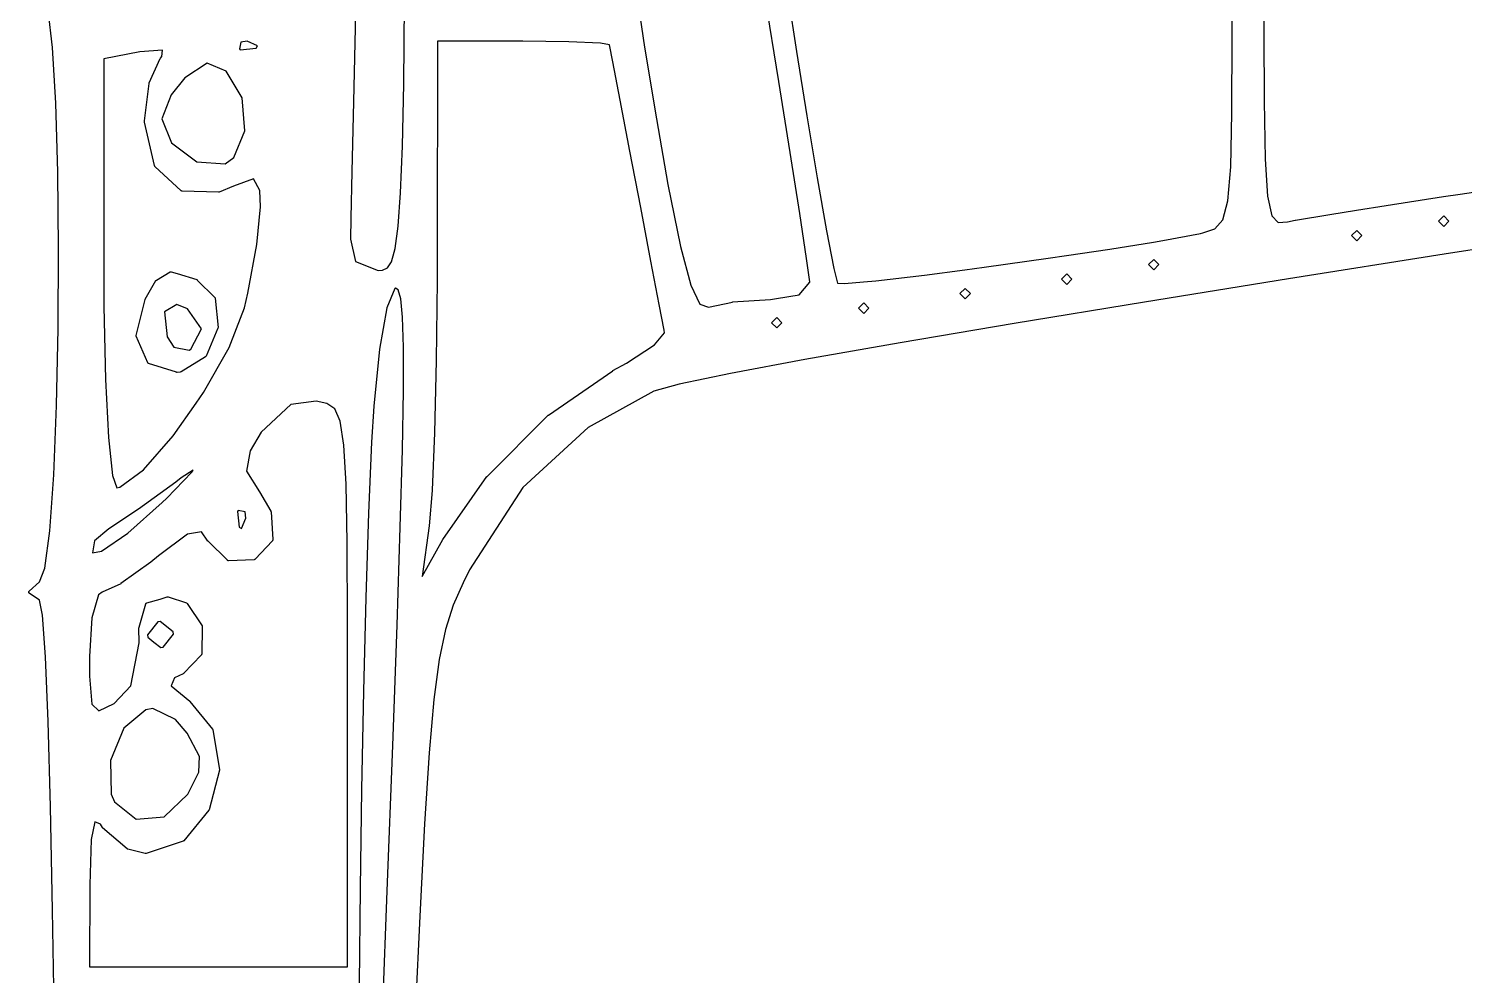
# Model space of a CAD drawing. Extents: x 0.3 to 75.7, y -92.2 to -1.9.
# Drawn here: x 0.29 to 5.32, y -76.21 to -72.89 of the extents above; entities that cross this region are included whole.
import ezdxf

# ---------------------------------------------------------------- set-up
doc = ezdxf.new("R2010")
doc.units = 0
doc.header["$MEASUREMENT"] = 0
doc.layers.add('BLACK', color=7, linetype='CONTINUOUS')

msp = doc.modelspace()

# ---------------------------------------------------------------- linework, layer by layer
at = {"layer": 'Black'}
for p, q in [((4.507, -72.9175), (4.507, -72.249)), ((2.91912, -73.0796), (2.81588, -72.4425)), ((4.6211, -72.6166), (4.6186, -72.9112)), ((2.41661, -72.7459), (2.44889, -72.9585)), ((2.94911, -72.7636), (2.98153, -72.9746)), ((1.60502, -73.0868), (1.60806, -72.8059)), ((0.374888, -72.9597), (0.359049, -72.8298)), ((1.43668, -72.8399), (1.42902, -73.1507)), ((4.50633, -73.1902), (4.507, -72.9175)), ((4.6186, -72.9112), (4.61925, -73.1486)), ((0.386327, -73.1548), (0.374888, -72.9597)), ((0.681132, -72.9758), (0.5546, -73)), ((0.760323, -72.9691), (0.681132, -72.9758)), ((0.757978, -72.9918), (0.760323, -72.9691)), ((1.0348, -72.9414), (1.0293, -72.9652)), ((1.0293, -72.9652), (1.03274, -72.968)), ((1.03274, -72.968), (1.08828, -72.9624)), ((1.05687, -72.9383), (1.0348, -72.9414)), ((1.09252, -72.9542), (1.05687, -72.9383)), ((1.08828, -72.9624), (1.09252, -72.9542)), ((1.723, -72.9382), (1.72244, -73.6825)), ((2.02274, -72.9382), (1.723, -72.9382)), ((2.18398, -72.9401), (2.02274, -72.9382)), ((2.29506, -72.9451), (2.18398, -72.9401)), ((2.32593, -72.9503), (2.29506, -72.9451)), ((2.33755, -73.01), (2.32593, -72.9503)), ((2.44889, -72.9585), (2.44889, -72.9585)), ((2.44889, -72.9585), (2.49019, -73.21)), ((2.98153, -72.9746), (3.01762, -73.1999)), ((0.5546, -73), (0.5546, -73.7519)), ((0.713843, -73.0843), (0.752083, -72.9984)), ((0.752083, -72.9984), (0.752533, -72.9978)), ((0.752533, -72.9978), (0.753031, -72.997)), ((0.753031, -72.997), (0.757978, -72.9918)), ((0.916038, -73.0154), (0.837793, -73.0658)), ((0.983349, -73.0433), (0.916038, -73.0154)), ((2.36341, -73.1445), (2.33755, -73.01)), ((0.837793, -73.0658), (0.790406, -73.126)), ((1.03919, -73.1359), (0.983349, -73.0433)), ((0.697049, -73.2171), (0.71345, -73.0857)), ((0.71345, -73.0857), (0.713664, -73.085)), ((0.713664, -73.085), (0.713843, -73.0843)), ((0.790406, -73.126), (0.758167, -73.21)), ((1.60053, -73.3054), (1.60502, -73.0868)), ((2.95889, -73.3273), (2.91912, -73.0796)), ((0.393371, -73.3963), (0.386327, -73.1548)), ((1.04794, -73.252), (1.03919, -73.1359)), ((1.42902, -73.1507), (1.42319, -73.3939)), ((1.42902, -73.1507), (1.42902, -73.1507)), ((2.39773, -73.3234), (2.36341, -73.1445)), ((2.36341, -73.1445), (2.36341, -73.1445)), ((4.61925, -73.1486), (4.62287, -73.3517)), ((0.697, -73.221), (0.69701, -73.2177)), ((0.697099, -73.2215), (0.697, -73.221)), ((0.69701, -73.2177), (0.697064, -73.2174)), ((0.697064, -73.2174), (0.697049, -73.2171)), ((0.697129, -73.2221), (0.697099, -73.2215)), ((0.732216, -73.3738), (0.697129, -73.2221)), ((0.758167, -73.21), (0.791427, -73.2939)), ((2.49019, -73.21), (2.53064, -73.4396)), ((3.01762, -73.1999), (3.05376, -73.4166)), ((4.50249, -73.3779), (4.50633, -73.1902)), ((1.01034, -73.3453), (1.04794, -73.252)), ((0.791427, -73.2939), (0.880476, -73.3607)), ((1.59432, -73.4692), (1.60053, -73.3054)), ((2.43538, -73.5202), (2.39773, -73.3234)), ((2.9589, -73.3273), (2.95889, -73.3273)), ((2.99252, -73.541), (2.9589, -73.3273)), ((0.732454, -73.3744), (0.732216, -73.3738)), ((0.732633, -73.375), (0.732454, -73.3744)), ((0.732792, -73.3752), (0.732633, -73.375)), ((0.732895, -73.3754), (0.732792, -73.3752)), ((0.733311, -73.3759), (0.732895, -73.3754)), ((0.733679, -73.3764), (0.733311, -73.3759)), ((0.825291, -73.4617), (0.733679, -73.3764)), ((0.880476, -73.3607), (0.979318, -73.3672)), ((0.979318, -73.3672), (1.01034, -73.3453)), ((4.49281, -73.4969), (4.50249, -73.3779)), ((4.62287, -73.3517), (4.63146, -73.4804)), ((0.396101, -73.6657), (0.393371, -73.3963)), ((1.07857, -73.4204), (1.00862, -73.4459)), ((1.10133, -73.4614), (1.07857, -73.4204)), ((1.42319, -73.3939), (1.41949, -73.5583)), ((3.05376, -73.4166), (3.08627, -73.6022)), ((5.30616, -73.4733), (5.60346, -73.4287)), ((0.825332, -73.4617), (0.825291, -73.4617)), ((0.825362, -73.4618), (0.825332, -73.4617)), ((0.826067, -73.4622), (0.825362, -73.4618)), ((0.826748, -73.4627), (0.826067, -73.4622)), ((0.826795, -73.4627), (0.826748, -73.4627)), ((0.826837, -73.4627), (0.826795, -73.4627)), ((0.827646, -73.4629), (0.826837, -73.4627)), ((0.82844, -73.463), (0.827646, -73.4629)), ((0.828489, -73.463), (0.82844, -73.463)), ((0.828536, -73.463), (0.828489, -73.463)), ((0.956196, -73.4672), (0.828536, -73.463)), ((0.956393, -73.4672), (0.956196, -73.4672)), ((0.956587, -73.4672), (0.956393, -73.4672)), ((0.95725, -73.4671), (0.956587, -73.4672)), ((0.957915, -73.467), (0.95725, -73.4671)), ((0.958086, -73.4669), (0.957915, -73.467)), ((0.958282, -73.4668), (0.958086, -73.4669)), ((1.00862, -73.4459), (0.958282, -73.4668)), ((1.10339, -73.5184), (1.10133, -73.4614)), ((1.58612, -73.5862), (1.59432, -73.4692)), ((2.53064, -73.4396), (2.57426, -73.6565)), ((5.24784, -73.4822), (5.30615, -73.4733)), ((5.30615, -73.4733), (5.30616, -73.4733)), ((1.09088, -73.6505), (1.10339, -73.5184)), ((2.47126, -73.7079), (2.43538, -73.5202)), ((4.47487, -73.5635), (4.49281, -73.4969)), ((4.63146, -73.4804), (4.64671, -73.5491)), ((4.84955, -73.5445), (4.94301, -73.5296)), ((4.94301, -73.5296), (5.04713, -73.5131)), ((4.94301, -73.5296), (4.94301, -73.5296)), ((5.04713, -73.5131), (5.04714, -73.5131)), ((5.04714, -73.5131), (5.24784, -73.4822)), ((1.41949, -73.5583), (1.41821, -73.6318)), ((3.0167, -73.6994), (2.99252, -73.541)), ((2.99252, -73.541), (2.99252, -73.541)), ((4.4468, -73.5949), (4.47487, -73.5635)), ((4.64671, -73.5491), (4.66884, -73.5729)), ((4.66884, -73.5729), (4.70182, -73.5709)), ((4.70182, -73.5709), (4.72869, -73.5652)), ((4.72869, -73.5652), (4.72878, -73.5652)), ((4.72878, -73.5652), (4.72887, -73.5652)), ((4.72887, -73.5652), (4.84952, -73.5445)), ((4.84952, -73.5445), (4.84955, -73.5445)), ((5.2486, -73.5499), (5.23027, -73.5682)), ((5.23027, -73.5682), (5.2486, -73.5865)), ((5.26693, -73.5682), (5.2486, -73.5499)), ((5.2486, -73.5865), (5.26693, -73.5682)), ((1.57569, -73.664), (1.58612, -73.5862)), ((3.08627, -73.6022), (3.11152, -73.7339)), ((4.26452, -73.6361), (4.39672, -73.6113)), ((4.39672, -73.6113), (4.40448, -73.6096)), ((4.40448, -73.6096), (4.4468, -73.5949)), ((4.9438, -73.6007), (4.92547, -73.619)), ((4.92547, -73.619), (4.9438, -73.6373)), ((4.96213, -73.619), (4.9438, -73.6007)), ((4.9438, -73.6373), (4.96213, -73.619)), ((5.82694, -73.5943), (5.24993, -73.6844)), ((0.3946, -73.9444), (0.396101, -73.6657)), ((1.05961, -73.8204), (1.09088, -73.6505)), ((1.41821, -73.6318), (1.43643, -73.709)), ((1.56293, -73.7102), (1.57211, -73.6769)), ((1.57211, -73.6769), (1.57569, -73.664)), ((2.57426, -73.6565), (2.6109, -73.7928)), ((3.92706, -73.6887), (4.07874, -73.6661)), ((4.07874, -73.6661), (4.2318, -73.6414)), ((4.07874, -73.6661), (4.07874, -73.6661)), ((4.2318, -73.6414), (4.26452, -73.6361)), ((1.43643, -73.709), (1.51562, -73.7409)), ((1.54826, -73.7323), (1.56293, -73.7102)), ((1.72244, -73.6825), (1.72216, -73.7758)), ((1.72244, -73.6825), (1.72244, -73.6825)), ((1.72244, -73.6825), (1.72244, -73.6825)), ((2.50024, -73.86), (2.47126, -73.7079)), ((2.47126, -73.7079), (2.47126, -73.7079)), ((3.02813, -73.7812), (3.0167, -73.6994)), ((3.57155, -73.7383), (3.63825, -73.7297)), ((3.63825, -73.7297), (3.86239, -73.6983)), ((3.86239, -73.6983), (3.92706, -73.6887)), ((4.2326, -73.7023), (4.21427, -73.7206)), ((4.21427, -73.7206), (4.2326, -73.7389)), ((4.25093, -73.7206), (4.2326, -73.7023)), ((4.2326, -73.7389), (4.25093, -73.7206)), ((5.24992, -73.6844), (4.70494, -73.7707)), ((5.24993, -73.6844), (5.24992, -73.6844)), ((0.5546, -73.7519), (0.555104, -73.8671)), ((0.699634, -73.8414), (0.736884, -73.7766)), ((0.736884, -73.7766), (0.737144, -73.7763)), ((0.737144, -73.7763), (0.73734, -73.7759)), ((0.73734, -73.7759), (0.737698, -73.7756)), ((0.737698, -73.7756), (0.737998, -73.7753)), ((0.737998, -73.7753), (0.738343, -73.7751)), ((0.738343, -73.7751), (0.738652, -73.7748)), ((0.738652, -73.7748), (0.786533, -73.7462)), ((0.786533, -73.7462), (0.786857, -73.746)), ((0.786857, -73.746), (0.787151, -73.7459)), ((0.787151, -73.7459), (0.787664, -73.7457)), ((0.787664, -73.7457), (0.788155, -73.7456)), ((0.788155, -73.7456), (0.788506, -73.7455)), ((0.788506, -73.7455), (0.788844, -73.7455)), ((0.788844, -73.7455), (0.789363, -73.7455)), ((0.789363, -73.7455), (0.789891, -73.7455)), ((0.789891, -73.7455), (0.79022, -73.7456)), ((0.79022, -73.7456), (0.790567, -73.7457)), ((0.790567, -73.7457), (0.811004, -73.752)), ((0.811004, -73.752), (0.811008, -73.752)), ((0.811008, -73.752), (0.879861, -73.7731)), ((0.879861, -73.7731), (0.880173, -73.7733)), ((0.880173, -73.7733), (0.880503, -73.7734)), ((0.880503, -73.7734), (0.880934, -73.7737)), ((0.880934, -73.7737), (0.881407, -73.7739)), ((0.881407, -73.7739), (0.881642, -73.7742)), ((0.881642, -73.7742), (0.881926, -73.7744)), ((0.881926, -73.7744), (0.943065, -73.8354)), ((1.51562, -73.7409), (1.53138, -73.74)), ((1.53138, -73.74), (1.54826, -73.7323)), ((1.72216, -73.7758), (1.71896, -74.0565)), ((1.72216, -73.7758), (1.72216, -73.7758)), ((1.72216, -73.7758), (1.72216, -73.7758)), ((3.02825, -73.7825), (3.02813, -73.7812)), ((3.11152, -73.7339), (3.12492, -73.7856)), ((3.14926, -73.7866), (3.21616, -73.7807)), ((3.21616, -73.7807), (3.25863, -73.7769)), ((3.25863, -73.7769), (3.42938, -73.7569)), ((3.42938, -73.7569), (3.57155, -73.7383)), ((3.9278, -73.7531), (3.90947, -73.7714)), ((3.90947, -73.7714), (3.9278, -73.7897)), ((3.94613, -73.7714), (3.9278, -73.7531)), ((3.9278, -73.7897), (3.94613, -73.7714)), ((4.70494, -73.7707), (4.20024, -73.852)), ((1.04753, -73.8714), (1.05961, -73.8204)), ((1.57345, -73.8039), (1.54585, -73.8721)), ((1.57638, -73.8026), (1.57345, -73.8039)), ((1.58551, -73.8092), (1.57638, -73.8026)), ((1.59472, -73.8403), (1.58551, -73.8092)), ((2.6109, -73.7928), (2.64304, -73.8589)), ((2.91101, -73.8393), (2.9904, -73.8266)), ((2.9904, -73.8266), (3.02825, -73.7825)), ((3.12492, -73.7856), (3.14926, -73.7866)), ((3.5722, -73.8039), (3.55387, -73.8222)), ((3.55387, -73.8222), (3.5722, -73.8405)), ((3.59053, -73.8222), (3.5722, -73.8039)), ((3.5722, -73.8405), (3.59053, -73.8222)), ((0.555104, -73.8671), (0.560345, -74.1232)), ((0.668007, -73.9683), (0.699116, -73.8427)), ((0.699116, -73.8427), (0.699398, -73.8421)), ((0.699398, -73.8421), (0.699634, -73.8414)), ((0.810005, -73.86), (0.766849, -73.8862)), ((0.847788, -73.875), (0.810005, -73.86)), ((0.897066, -73.9451), (0.847788, -73.875)), ((0.943065, -73.8354), (0.943565, -73.8361)), ((0.943565, -73.8361), (0.944041, -73.8368)), ((0.944041, -73.8368), (0.944048, -73.8368)), ((0.944048, -73.8368), (0.944062, -73.8368)), ((0.944062, -73.8368), (0.944288, -73.8377)), ((0.944288, -73.8377), (0.944508, -73.8385)), ((0.944508, -73.8385), (0.954528, -73.9406)), ((1.01907, -73.9444), (1.04753, -73.8714)), ((1.54585, -73.8721), (1.51987, -74.017)), ((1.6013, -73.9047), (1.59472, -73.8403)), ((2.51721, -73.9495), (2.50024, -73.86)), ((2.64304, -73.8589), (2.67276, -73.8692)), ((2.67276, -73.8692), (2.75673, -73.8515)), ((2.75673, -73.8515), (2.75709, -73.8515)), ((2.75709, -73.8515), (2.75743, -73.8514)), ((2.75743, -73.8514), (2.88999, -73.8426)), ((2.88999, -73.8426), (2.91101, -73.8393)), ((3.2166, -73.8547), (3.19827, -73.873)), ((3.19827, -73.873), (3.2166, -73.8913)), ((3.23493, -73.873), (3.2166, -73.8547)), ((3.2166, -73.8913), (3.23493, -73.873)), ((4.20024, -73.852), (3.74407, -73.927)), ((4.20024, -73.852), (4.20024, -73.852)), ((0.766849, -73.8862), (0.776409, -73.9739)), ((1.6046, -74.0091), (1.6013, -73.9047)), ((2.9118, -73.9055), (2.89347, -73.9238)), ((2.89347, -73.9238), (2.9118, -73.9421)), ((2.93013, -73.9238), (2.9118, -73.9055)), ((2.9118, -73.9421), (2.93013, -73.9238)), ((3.74407, -73.927), (3.34477, -73.9944)), ((3.74407, -73.927), (3.74407, -73.927)), ((0.388957, -74.2141), (0.3946, -73.9444)), ((0.667869, -73.9698), (0.667956, -73.9691)), ((0.667897, -73.9699), (0.667869, -73.9698)), ((0.667889, -73.9701), (0.667897, -73.9699)), ((0.668094, -73.9708), (0.667889, -73.9701)), ((0.667956, -73.9691), (0.668007, -73.9683)), ((0.668271, -73.9715), (0.668094, -73.9708)), ((0.70822, -74.0639), (0.668271, -73.9715)), ((0.776409, -73.9739), (0.799318, -74.0098)), ((0.85897, -74.0163), (0.897066, -73.9451)), ((0.95416, -73.9431), (0.912737, -74.0414)), ((0.954243, -73.9427), (0.95416, -73.9431)), ((0.954394, -73.9424), (0.954243, -73.9427)), ((0.954433, -73.9419), (0.954394, -73.9424)), ((0.954545, -73.9414), (0.954433, -73.9419)), ((0.954528, -73.9406), (0.954499, -73.941)), ((0.954499, -73.941), (0.954545, -73.9414)), ((0.993392, -74.0102), (1.01907, -73.9444)), ((2.48431, -74.0009), (2.51904, -73.9595)), ((2.51904, -73.9595), (2.51721, -73.9495)), ((0.799318, -74.0098), (0.852975, -74.0203)), ((0.852975, -74.0203), (0.85897, -74.0163)), ((0.903876, -74.1686), (0.993392, -74.0102)), ((1.51987, -74.017), (1.50028, -74.2163)), ((1.60447, -74.1613), (1.6046, -74.0091)), ((2.3853, -74.066), (2.48431, -74.0009)), ((3.34477, -73.9944), (3.01051, -74.0531)), ((3.34477, -73.9944), (3.34477, -73.9944)), ((0.708436, -74.0642), (0.70822, -74.0639)), ((0.708585, -74.0646), (0.708436, -74.0642)), ((0.708911, -74.0649), (0.708585, -74.0646)), ((0.709176, -74.0653), (0.708911, -74.0649)), ((0.70949, -74.0655), (0.709176, -74.0653)), ((0.709755, -74.0658), (0.70949, -74.0655)), ((0.710183, -74.0661), (0.709755, -74.0658)), ((0.71057, -74.0663), (0.710183, -74.0661)), ((0.710944, -74.0665), (0.71057, -74.0663)), ((0.711292, -74.0666), (0.710944, -74.0665)), ((0.808851, -74.0977), (0.711292, -74.0666)), ((0.910735, -74.0437), (0.825371, -74.0959)), ((0.911249, -74.0433), (0.910735, -74.0437)), ((0.911794, -74.0428), (0.911249, -74.0433)), ((0.911896, -74.0427), (0.911794, -74.0428)), ((0.912037, -74.0426), (0.911896, -74.0427)), ((0.912363, -74.042), (0.912037, -74.0426)), ((0.912737, -74.0414), (0.912363, -74.042)), ((1.71896, -74.0566), (1.71275, -74.3099)), ((1.71896, -74.0565), (1.71895, -74.0566)), ((1.71895, -74.0566), (1.71896, -74.0566)), ((2.33792, -74.0917), (2.3853, -74.066)), ((3.0105, -74.0531), (2.74973, -74.1017)), ((3.01051, -74.0531), (3.0105, -74.0531)), ((0.560345, -74.1232), (0.570472, -74.3259)), ((0.809019, -74.0977), (0.808851, -74.0977)), ((0.809174, -74.0978), (0.809019, -74.0977)), ((0.809882, -74.0978), (0.809174, -74.0978)), ((0.810572, -74.0979), (0.809882, -74.0978)), ((0.810734, -74.0979), (0.810572, -74.0979)), ((0.810906, -74.0979), (0.810734, -74.0979)), ((0.823305, -74.0966), (0.810906, -74.0979)), ((0.823526, -74.0965), (0.823305, -74.0966)), ((0.823755, -74.0965), (0.823526, -74.0965)), ((0.824356, -74.0962), (0.823755, -74.0965)), ((0.824972, -74.0961), (0.824356, -74.0962)), ((0.825156, -74.0959), (0.824972, -74.0961)), ((0.825371, -74.0959), (0.825156, -74.0959)), ((2.11181, -74.2472), (2.33747, -74.092)), ((2.33747, -74.092), (2.33771, -74.0919)), ((2.33771, -74.0919), (2.33792, -74.0917)), ((2.74973, -74.1017), (2.57061, -74.1391)), ((0.877955, -74.2057), (0.903876, -74.1686)), ((1.60074, -74.3691), (1.60447, -74.1613)), ((2.4819, -74.1639), (2.2515, -74.2908)), ((2.57061, -74.1391), (2.4819, -74.1639)), ((0.379261, -74.4563), (0.388957, -74.2141)), ((0.797617, -74.3206), (0.877955, -74.2057)), ((1.2096, -74.21), (1.10621, -74.3078)), ((1.29871, -74.1989), (1.2096, -74.21)), ((1.33619, -74.2065), (1.29871, -74.1989)), ((1.36326, -74.2252), (1.33619, -74.2065)), ((1.38279, -74.2689), (1.36326, -74.2252)), ((1.50028, -74.2163), (1.49282, -74.3418)), ((1.39589, -74.3528), (1.38279, -74.2689)), ((1.89741, -74.4624), (2.1111, -74.2478)), ((2.1111, -74.2478), (2.11148, -74.2476)), ((2.11148, -74.2476), (2.11181, -74.2472)), ((0.570472, -74.3259), (0.584427, -74.4588)), ((0.693543, -74.4398), (0.797617, -74.3206)), ((1.10621, -74.3078), (1.06775, -74.3724)), ((1.71275, -74.31), (1.70428, -74.511)), ((1.71275, -74.3099), (1.71274, -74.3099)), ((1.71274, -74.3099), (1.71275, -74.31)), ((2.2515, -74.2908), (2.02266, -74.501)), ((1.06775, -74.3724), (1.0538, -74.4443)), ((1.40351, -74.4898), (1.39589, -74.3528)), ((1.49282, -74.3418), (1.48183, -74.5911)), ((1.5933, -74.6403), (1.60074, -74.3691)), ((0.365605, -74.6525), (0.379261, -74.4563)), ((0.584427, -74.4588), (0.59973, -74.5023)), ((0.61089, -74.5002), (0.693543, -74.4398)), ((0.807188, -74.482), (0.676428, -74.5765)), ((0.774708, -74.5382), (0.862695, -74.4476)), ((0.807226, -74.482), (0.807188, -74.482)), ((0.807273, -74.4819), (0.807226, -74.482)), ((0.826017, -74.4678), (0.807273, -74.4819)), ((0.866941, -74.4402), (0.826017, -74.4678)), ((0.862695, -74.4476), (0.866941, -74.4402)), ((1.0538, -74.4443), (1.09994, -74.5161)), ((1.74247, -74.6829), (1.89687, -74.4631)), ((1.89687, -74.4631), (1.89717, -74.4628)), ((1.89717, -74.4628), (1.89741, -74.4624)), ((0.59973, -74.5023), (0.61089, -74.5002)), ((1.09994, -74.5161), (1.09998, -74.5162)), ((1.09998, -74.5162), (1.10006, -74.5163)), ((1.10006, -74.5163), (1.13957, -74.5844)), ((1.40708, -74.6933), (1.40351, -74.4898)), ((1.70427, -74.5112), (1.69426, -74.6354)), ((1.70428, -74.511), (1.70426, -74.5111)), ((1.70426, -74.5111), (1.70427, -74.5112)), ((2.02266, -74.501), (1.83598, -74.7899)), ((0.676263, -74.5766), (0.572115, -74.6457)), ((0.638444, -74.661), (0.758649, -74.554)), ((0.676336, -74.5766), (0.676263, -74.5766)), ((0.676428, -74.5765), (0.676336, -74.5766)), ((0.758649, -74.554), (0.774708, -74.5382)), ((1.02564, -74.5813), (1.02284, -74.5847)), ((1.02284, -74.5847), (1.02844, -74.6403)), ((1.04944, -74.5868), (1.02564, -74.5813)), ((1.13957, -74.5844), (1.13967, -74.5847)), ((1.13967, -74.5847), (1.13982, -74.5849)), ((1.13982, -74.5849), (1.13996, -74.5855)), ((1.13996, -74.5855), (1.14017, -74.5861)), ((1.14017, -74.5861), (1.14017, -74.5863)), ((1.0366, -74.6445), (1.05245, -74.6089)), ((1.05245, -74.6089), (1.04944, -74.5868)), ((1.14017, -74.5863), (1.14023, -74.5866)), ((1.14023, -74.5866), (1.14654, -74.6836)), ((1.48183, -74.5911), (1.47214, -74.8869)), ((1.69423, -74.6357), (1.6702, -74.8126)), ((1.69426, -74.6354), (1.69423, -74.6355)), ((1.69423, -74.6355), (1.69423, -74.6357)), ((0.348154, -74.7839), (0.365605, -74.6525)), ((0.572115, -74.6457), (0.521705, -74.6882)), ((0.546583, -74.7236), (0.638444, -74.661)), ((0.847258, -74.6649), (0.746562, -74.7406)), ((0.897139, -74.6562), (0.847258, -74.6649)), ((0.919465, -74.6887), (0.897139, -74.6562)), ((1.02844, -74.6403), (1.0366, -74.6445)), ((1.14585, -74.6863), (1.14559, -74.6869)), ((1.14616, -74.6859), (1.14585, -74.6863)), ((1.14623, -74.6856), (1.14616, -74.6859)), ((1.14635, -74.6853), (1.14623, -74.6856)), ((1.14642, -74.6847), (1.14635, -74.6853)), ((1.14655, -74.6842), (1.14642, -74.6847)), ((1.14654, -74.6836), (1.14651, -74.6839)), ((1.14651, -74.6839), (1.14655, -74.6842)), ((1.582, -74.9829), (1.5933, -74.6403)), ((1.6702, -74.8126), (1.7422, -74.6834)), ((1.7422, -74.6834), (1.74236, -74.6832)), ((1.74236, -74.6832), (1.74247, -74.6829)), ((0.521705, -74.6882), (0.514267, -74.7295)), ((0.514267, -74.7295), (0.546583, -74.7236)), ((0.919796, -74.689), (0.919465, -74.6887)), ((0.920066, -74.6894), (0.919796, -74.689)), ((0.987346, -74.7561), (0.920066, -74.6894)), ((1.14522, -74.6873), (1.08479, -74.7523)), ((1.14537, -74.6871), (1.14522, -74.6873)), ((1.14559, -74.6869), (1.14537, -74.6871)), ((1.40813, -74.9765), (1.40708, -74.6933)), ((0.329486, -74.831), (0.348154, -74.7839)), ((0.719285, -74.7629), (0.61466, -74.8375)), ((0.719403, -74.7628), (0.719285, -74.7629)), ((0.719549, -74.7627), (0.719403, -74.7628)), ((0.746562, -74.7406), (0.719549, -74.7627)), ((0.987604, -74.7563), (0.987346, -74.7561)), ((0.987812, -74.7565), (0.987604, -74.7563)), ((0.988311, -74.7568), (0.987812, -74.7565)), ((0.988773, -74.7571), (0.988311, -74.7568)), ((0.989071, -74.7572), (0.988773, -74.7571)), ((0.98935, -74.7574), (0.989071, -74.7572)), ((0.989914, -74.7574), (0.98935, -74.7574)), ((0.990452, -74.7576), (0.989914, -74.7574)), ((0.990759, -74.7575), (0.990452, -74.7576)), ((0.991071, -74.7576), (0.990759, -74.7575)), ((1.08133, -74.7539), (0.991071, -74.7576)), ((1.08153, -74.7539), (1.08133, -74.7539)), ((1.08174, -74.7539), (1.08153, -74.7539)), ((1.08238, -74.7537), (1.08174, -74.7539)), ((1.08303, -74.7535), (1.08238, -74.7537)), ((1.0832, -74.7534), (1.08303, -74.7535)), ((1.0834, -74.7534), (1.0832, -74.7534)), ((1.08394, -74.753), (1.0834, -74.7534)), ((1.08449, -74.7526), (1.08394, -74.753)), ((1.08462, -74.7525), (1.08449, -74.7526)), ((1.08479, -74.7523), (1.08462, -74.7525)), ((0.293011, -74.8636), (0.329486, -74.831)), ((0.61466, -74.8375), (0.614221, -74.8378)), ((1.81316, -74.8352), (1.77857, -74.9132)), ((1.83598, -74.7899), (1.81316, -74.8352)), ((0.291358, -74.8669), (0.291398, -74.8668)), ((0.291424, -74.8676), (0.291358, -74.8669)), ((0.291393, -74.8666), (0.291615, -74.8659)), ((0.291398, -74.8668), (0.291393, -74.8666)), ((0.291446, -74.8683), (0.291424, -74.8676)), ((0.291503, -74.8685), (0.291446, -74.8683)), ((0.291517, -74.8686), (0.291503, -74.8685)), ((0.291824, -74.8693), (0.291517, -74.8686)), ((0.291615, -74.8659), (0.2918, -74.8652)), ((0.2918, -74.8652), (0.291888, -74.8651)), ((0.29209, -74.87), (0.291824, -74.8693)), ((0.291888, -74.8651), (0.291936, -74.865)), ((0.291936, -74.865), (0.292375, -74.8644)), ((0.292194, -74.8701), (0.29209, -74.87)), ((0.292259, -74.8702), (0.292194, -74.8701)), ((0.29276, -74.8707), (0.292259, -74.8702)), ((0.292375, -74.8644), (0.292789, -74.8638)), ((0.293246, -74.8713), (0.29276, -74.8707)), ((0.292789, -74.8638), (0.292917, -74.8637)), ((0.292917, -74.8637), (0.293011, -74.8636)), ((0.293382, -74.8713), (0.293246, -74.8713)), ((0.293492, -74.8714), (0.293382, -74.8713)), ((0.329209, -74.8962), (0.293492, -74.8714)), ((0.535981, -74.8772), (0.513052, -74.957)), ((0.548271, -74.8679), (0.535981, -74.8772)), ((0.61383, -74.838), (0.548271, -74.8679)), ((0.614221, -74.8378), (0.61383, -74.838)), ((0.751389, -74.8917), (0.776789, -74.8842)), ((0.776789, -74.8842), (0.777428, -74.8841)), ((0.777428, -74.8841), (0.778047, -74.884)), ((0.778047, -74.884), (0.778278, -74.884)), ((0.778278, -74.884), (0.778514, -74.884)), ((0.778514, -74.884), (0.77914, -74.8842)), ((0.77914, -74.8842), (0.779766, -74.8843)), ((0.779766, -74.8843), (0.844419, -74.9056)), ((1.47214, -74.8869), (1.46391, -75.2144)), ((0.340013, -74.9483), (0.329209, -74.8962)), ((0.677906, -74.9906), (0.701336, -74.9088)), ((0.701336, -74.9088), (0.701664, -74.9082)), ((0.701664, -74.9082), (0.701977, -74.9074)), ((0.701977, -74.9074), (0.702052, -74.9074)), ((0.702052, -74.9074), (0.702097, -74.9073)), ((0.702097, -74.9073), (0.702641, -74.9067)), ((0.702641, -74.9067), (0.703175, -74.9062)), ((0.703175, -74.9062), (0.703269, -74.9061)), ((0.703269, -74.9061), (0.703346, -74.9061)), ((0.703346, -74.9061), (0.704039, -74.9058)), ((0.704039, -74.9058), (0.70473, -74.9054)), ((0.70473, -74.9054), (0.751389, -74.8917)), ((0.844419, -74.9056), (0.845122, -74.906)), ((0.845122, -74.906), (0.845841, -74.9063)), ((0.845841, -74.9063), (0.845888, -74.9064)), ((0.845888, -74.9064), (0.845948, -74.9064)), ((0.845948, -74.9064), (0.846492, -74.907)), ((0.846492, -74.907), (0.847032, -74.9076)), ((0.847032, -74.9076), (0.898514, -74.986)), ((1.77857, -74.9132), (1.75101, -74.9982)), ((0.350292, -75.0937), (0.340013, -74.9483)), ((0.513052, -74.957), (0.5038, -75.0928)), ((0.743316, -74.9714), (0.707213, -75.0175)), ((0.751347, -74.9704), (0.743316, -74.9714)), ((0.79741, -75.0065), (0.751347, -74.9704)), ((0.898514, -74.986), (0.898754, -74.9865)), ((0.898754, -74.9865), (0.899055, -74.9871)), ((0.899055, -74.9871), (0.899098, -74.9873)), ((0.899098, -74.9873), (0.8992, -74.9876)), ((0.8992, -74.9876), (0.899235, -74.9882)), ((0.899235, -74.9882), (0.899335, -74.9888)), ((1.4082, -75.1973), (1.40813, -74.9765)), ((1.40813, -74.9765), (1.40813, -74.9765)), ((1.56672, -75.4047), (1.582, -74.9829)), ((1.582, -74.9829), (1.582, -74.9829)), ((0.677713, -74.992), (0.677832, -74.9913)), ((0.678173, -75.0453), (0.677713, -74.992)), ((0.677832, -74.9913), (0.677906, -74.9906)), ((0.707213, -75.0175), (0.708189, -75.0255)), ((0.708189, -75.0255), (0.729747, -75.0424)), ((0.762284, -75.0606), (0.798387, -75.0145)), ((0.798387, -75.0145), (0.79741, -75.0065)), ((0.899335, -74.9888), (0.898117, -75.0834)), ((1.75101, -74.9982), (1.72879, -75.1037)), ((0.649636, -75.1959), (0.678173, -75.0453)), ((0.729747, -75.0424), (0.754253, -75.0616)), ((0.754253, -75.0616), (0.762284, -75.0606)), ((0.896743, -75.0868), (0.833899, -75.153)), ((0.896812, -75.0867), (0.896743, -75.0868)), ((0.896905, -75.0866), (0.896812, -75.0867)), ((0.897287, -75.086), (0.896905, -75.0866)), ((0.897701, -75.0853), (0.897287, -75.086)), ((0.897729, -75.0852), (0.897701, -75.0853)), ((0.897793, -75.0851), (0.897729, -75.0852)), ((0.897935, -75.0844), (0.897793, -75.0851)), ((0.898107, -75.0837), (0.897935, -75.0844)), ((0.898117, -75.0834), (0.898093, -75.0835)), ((0.898093, -75.0835), (0.898107, -75.0837)), ((0.359608, -75.3209), (0.350292, -75.0937)), ((0.5038, -75.0928), (0.504276, -75.1621)), ((1.72879, -75.1037), (1.7103, -75.2434)), ((0.504276, -75.1621), (0.512714, -75.2605)), ((0.802641, -75.1672), (0.790204, -75.1952)), ((0.832295, -75.1541), (0.802641, -75.1672)), ((0.832392, -75.154), (0.832295, -75.1541)), ((0.832503, -75.154), (0.832392, -75.154)), ((0.833121, -75.1536), (0.832503, -75.154)), ((0.833736, -75.1531), (0.833121, -75.1536)), ((0.833802, -75.1531), (0.833736, -75.1531)), ((0.833899, -75.153), (0.833802, -75.1531)), ((0.591284, -75.2579), (0.649636, -75.1959)), ((0.790204, -75.1952), (0.855327, -75.25)), ((1.4082, -76.1794), (1.4082, -75.1973)), ((1.4082, -75.1973), (1.4082, -75.1973)), ((1.46391, -75.2144), (1.45729, -75.5589)), ((1.46391, -75.2144), (1.46391, -75.2144)), ((0.512714, -75.2605), (0.536871, -75.2836)), ((0.536871, -75.2836), (0.591284, -75.2579)), ((0.701651, -75.2793), (0.625006, -75.3445)), ((0.725938, -75.2752), (0.701651, -75.2793)), ((0.80617, -75.3135), (0.725938, -75.2752)), ((0.855327, -75.25), (0.855629, -75.2503)), ((0.855629, -75.2503), (0.85598, -75.2506)), ((0.85598, -75.2506), (0.935519, -75.3479)), ((1.7103, -75.2434), (1.69395, -75.4307)), ((0.367922, -75.62), (0.359608, -75.3209)), ((0.846158, -75.3617), (0.80617, -75.3135)), ((0.625006, -75.3445), (0.577831, -75.4568)), ((0.889505, -75.4428), (0.846158, -75.3617)), ((0.935519, -75.3479), (0.935724, -75.3483)), ((0.935724, -75.3483), (0.935995, -75.3486)), ((0.935995, -75.3486), (0.936148, -75.349)), ((0.936148, -75.349), (0.936368, -75.3494)), ((0.936368, -75.3494), (0.936435, -75.3498)), ((0.936435, -75.3498), (0.936579, -75.3502)), ((0.936579, -75.3502), (0.96009, -75.4887)), ((1.54732, -75.9137), (1.56672, -75.4047)), ((1.56672, -75.4047), (1.56672, -75.4047)), ((1.69395, -75.4307), (1.67814, -75.6792)), ((0.577831, -75.4568), (0.580586, -75.5756)), ((0.887513, -75.4978), (0.889505, -75.4428)), ((0.959994, -75.4909), (0.923184, -75.6296)), ((0.960011, -75.4907), (0.959994, -75.4909)), ((0.960079, -75.4905), (0.960011, -75.4907)), ((0.960083, -75.4898), (0.960079, -75.4905)), ((0.96014, -75.4891), (0.960083, -75.4898)), ((0.96009, -75.4887), (0.960089, -75.4889)), ((0.960089, -75.4889), (0.96014, -75.4891)), ((0.848532, -75.5751), (0.887513, -75.4978)), ((0.580586, -75.5756), (0.591807, -75.6019)), ((0.766049, -75.6544), (0.848532, -75.5751)), ((1.45729, -75.5589), (1.45244, -75.9056)), ((1.45729, -75.5589), (1.45729, -75.5589)), ((0.375216, -75.9814), (0.367922, -75.62)), ((0.591807, -75.6019), (0.668367, -75.6629)), ((0.922213, -75.6315), (0.834364, -75.7384)), ((0.922312, -75.6314), (0.922213, -75.6315)), ((0.922454, -75.6312), (0.922312, -75.6314)), ((0.922738, -75.6306), (0.922454, -75.6312)), ((0.923066, -75.63), (0.922738, -75.6306)), ((0.923099, -75.6298), (0.923066, -75.63)), ((0.923184, -75.6296), (0.923099, -75.6298)), ((0.523093, -75.6721), (0.510192, -75.7339)), ((0.542495, -75.6807), (0.523093, -75.6721)), ((0.549439, -75.6918), (0.542495, -75.6807)), ((0.549933, -75.6923), (0.549439, -75.6918)), ((0.550409, -75.6929), (0.549933, -75.6923)), ((0.668367, -75.6629), (0.766049, -75.6544)), ((1.67814, -75.6792), (1.66126, -76.0022)), ((0.510192, -75.7339), (0.505344, -75.8924)), ((0.636773, -75.7671), (0.550409, -75.6929)), ((0.832069, -75.74), (0.702462, -75.7827)), ((0.832545, -75.7397), (0.832069, -75.74)), ((0.833045, -75.7395), (0.832545, -75.7397)), ((0.8333, -75.7393), (0.833045, -75.7395)), ((0.833599, -75.7392), (0.8333, -75.7393)), ((0.833959, -75.7387), (0.833599, -75.7392)), ((0.834364, -75.7384), (0.833959, -75.7387)), ((0.637045, -75.7673), (0.636773, -75.7671)), ((0.63727, -75.7675), (0.637045, -75.7673)), ((0.637783, -75.7677), (0.63727, -75.7675)), ((0.638266, -75.768), (0.637783, -75.7677)), ((0.638573, -75.7681), (0.638266, -75.768)), ((0.638862, -75.7682), (0.638573, -75.7681)), ((0.699725, -75.7829), (0.638862, -75.7682)), ((0.700242, -75.7829), (0.699725, -75.7829)), ((0.700743, -75.783), (0.700242, -75.7829)), ((0.701097, -75.7829), (0.700743, -75.783)), ((0.701458, -75.783), (0.701097, -75.7829)), ((0.701954, -75.7828), (0.701458, -75.783)), ((0.702462, -75.7827), (0.701954, -75.7828)), ((0.505344, -75.8924), (0.503827, -76.1794)), ((1.45244, -75.9056), (1.44952, -76.2395)), ((1.52831, -76.4001), (1.54732, -75.9137)), ((1.54732, -75.9137), (1.54732, -75.9137)), ((0.381473, -76.3952), (0.375216, -75.9814)), ((1.66126, -76.0022), (1.64168, -76.4132)), ((0.503827, -76.1794), (0.515733, -76.1794)), ((0.515733, -76.1794), (0.689624, -76.1794)), ((0.689624, -76.1794), (0.829, -76.1794)), ((0.829, -76.1794), (1.4082, -76.1794))]:
    msp.add_line(p, q, dxfattribs=at)

doc.saveas('drawing.dxf')
